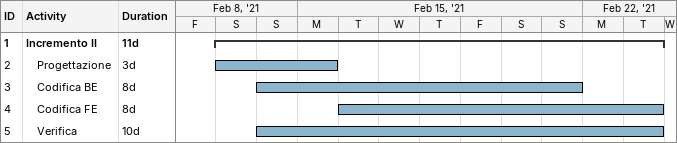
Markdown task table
| ID | Level | Task | Duration | Start | Finish |
|---|---|---|---|---|---|
| 1 | 1 | **Incremento II** | 11d | 2021-02-13 | 2021-02-23 |
| 2 | 2 | Progettazione | 3d | 2021-02-13 | 2021-02-15 |
| 3 | 2 | Codifica BE | 8d | 2021-02-14 | 2021-02-21 |
| 4 | 2 | Codifica FE | 8d | 2021-02-16 | 2021-02-23 |
| 5 | 2 | Verifica | 10d | 2021-02-14 | 2021-02-23 |
